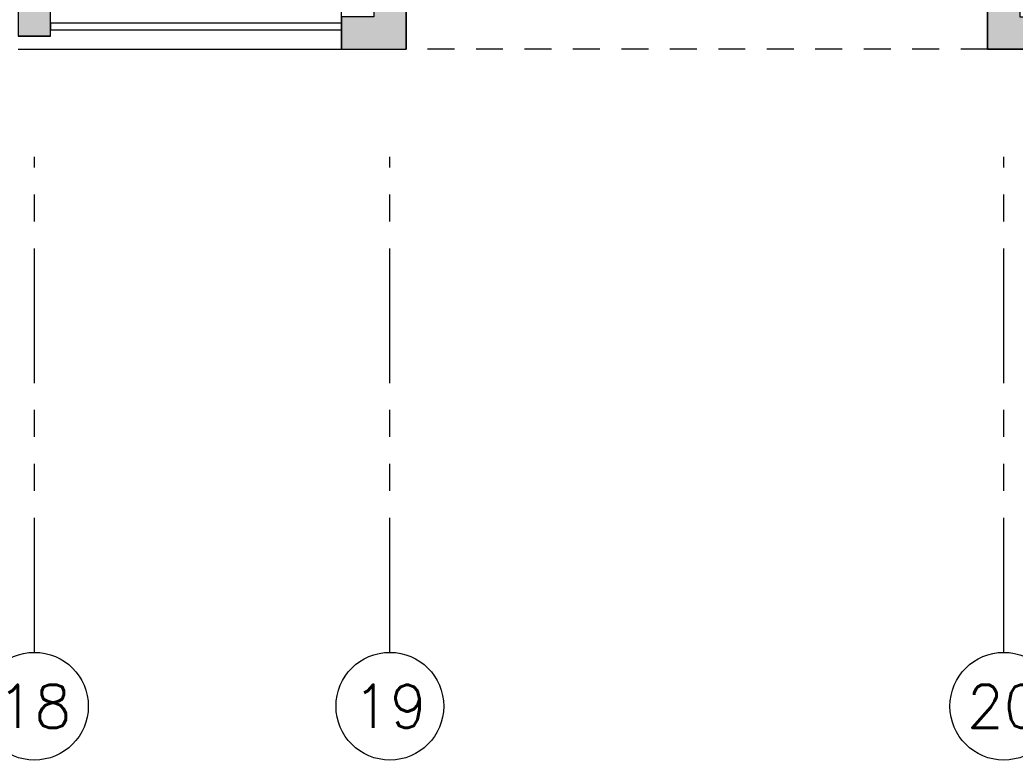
# Model space of a CAD drawing. Header units: millimetres. Extents: x -3 to 53, y -110 to 39.
# Drawn here: x 39.558 to 44.178, y -33.332 to -29.897 of the extents above; entities that cross this region are included whole.
import ezdxf
from ezdxf.enums import TextEntityAlignment as Align

# ---------------------------------------------------------------- set-up
doc = ezdxf.new("R2010")
doc.units = ezdxf.units.MM
for name, pattern in [('HIDDEN2', [0.1875, 0.125, -0.0625]), ('PHANTOM', [63.5, 31.75, -6.35, 6.35, -6.35, 6.35, -6.35]), ('PHANTOM2', [1.25, 0.625, -0.125, 0.125, -0.125, 0.125, -0.125])]:
    doc.linetypes.add(name, pattern=pattern)
for name, color, linetype in [('A-EJES', 8, 'PHANTOM'), ('A-EST HATCH', 8, 'Continuous'), ('A-EST PLACAS', 8, 'Continuous'), ('A-EST VIGAS', 8, 'HIDDEN2'), ('A-MURO BAJO', 8, 'Continuous')]:
    doc.layers.add(name, color=color, linetype=linetype)
doc.layers.add('A-MUROS', color=8, linetype='Continuous', lineweight=30)
doc.styles.add('ROMANS', font='ROMANS.shx', dxfattribs={"oblique": 10})

# ---------------------------------------------------------------- blocks, each defined once
blk = doc.blocks.new('EST.P10')
at = {"layer": 'A-EST HATCH', "lineweight": 0}
h = blk.add_hatch(color=8, dxfattribs=at)
h.dxf.hatch_style = 1
h.paths.add_polyline_path([(10.5, -2.74), (10.5, 3.325), (12.15, 3.325), (12.15, 3.525), (10.35, 3.525), (10.35, 2.65), (8.85, 2.65), (8.85, 3.15), (8.7, 3.15), (8.7, 2.45), (10.35, 2.45), (10.35, -2.74)])
h.paths.add_polyline_path([(31.6, 7.325), (30, 7.325), (30, 10.425), (31.2, 10.425), (31.2, 10.575), (29.85, 10.575), (29.85, 7.175), (31.6, 7.175)])
h.paths.add_polyline_path([(32.4, 10.575), (32.55, 10.575), (32.55, 7.175), (32.4, 7.175)])
h.paths.add_polyline_path([(37.9, 11.05), (38.2, 11.05), (38.2, 10.9), (38.05, 10.9), (38.05, 7.825), (37.9, 7.825)])
h.paths.add_polyline_path([(34.95, 10.425), (34.95, 7.325), (33.35, 7.325), (33.35, 7.175), (35.1, 7.175), (35.1, 10.575), (33.75, 10.575), (33.75, 10.425)])
h.paths.add_polyline_path([(44.2, 10.9), (44.8, 10.9), (44.8, 11.05), (44.05, 11.05), (44.05, 7.65), (45.2, 7.65), (45.2, 7.8), (44.2, 7.8)])
h.paths.add_polyline_path([(46, 11.05), (46, 7.65), (46.15, 7.65), (46.15, 11.05)])
h.paths.add_polyline_path([(46.95, 7.8), (48.55, 7.8), (48.55, 10.9), (47.35, 10.9), (47.35, 11.05), (48.7, 11.05), (48.7, 7.65), (46.95, 7.65)])
h.paths.add_polyline_path([(44.2, -2.65), (44.8, -2.65), (44.8, -2.8), (44.05, -2.8), (44.05, 0.6), (45.2, 0.6), (45.2, 0.45), (44.2, 0.45)])
h.paths.add_polyline_path([(46, -2.8), (46, 0.6), (46.15, 0.6), (46.15, -2.8)])
h.paths.add_polyline_path([(46.95, 0.45), (48.55, 0.45), (48.55, -2.65), (47.35, -2.65), (47.35, -2.8), (48.7, -2.8), (48.7, 0.6), (46.95, 0.6)])
h.paths.add_polyline_path([(41.35, -0.35), (41.2, -0.35), (41.2, -2.65), (41.05, -2.65), (41.05, -2.8), (41.35, -2.8)])
h.paths.add_polyline_path([(31.6, 0.925), (30, 0.925), (30, -2.175), (31.2, -2.175), (31.2, -2.325), (29.85, -2.325), (29.85, 1.075), (31.6, 1.075)])
h.paths.add_polyline_path([(32.4, -2.325), (32.55, -2.325), (32.55, 1.075), (32.4, 1.075)])
h.paths.add_polyline_path([(37.9, -2.8), (38.2, -2.8), (38.2, -2.65), (38.05, -2.65), (38.05, 0.425), (37.9, 0.425)])
h.paths.add_polyline_path([(34.95, -2.175), (34.95, 0.925), (33.35, 0.925), (33.35, 1.075), (35.1, 1.075), (35.1, -2.325), (33.75, -2.325), (33.75, -2.175)])
h.paths.add_polyline_path([(18.45, 7.325), (20.05, 7.325), (20.05, 10.425), (18.85, 10.425), (18.85, 10.575), (20.2, 10.575), (20.2, 7.175), (18.45, 7.175)])
h.paths.add_polyline_path([(17.65, 10.575), (17.5, 10.575), (17.5, 7.175), (17.65, 7.175)])
h.paths.add_polyline_path([(11.85, 11.05), (11.85, 10.9), (12, 10.9), (12, 7.825), (12.15, 7.825), (12.15, 11.05)])
h.paths.add_polyline_path([(22.45, 4.725), (13.05, 4.725), (13.05, 4.875), (16.6, 4.875), (16.6, 6.275), (16.8, 6.275), (16.8, 4.875), (19.7, 4.875), (19.7, 6.275), (19.85, 6.275), (19.85, 4.875), (22.25, 4.875), (22.25, 6.125), (20.6, 6.125), (20.6, 6.275), (22.875, 6.275), (22.875, 6.125), (22.45, 6.125)])
h.paths.add_polyline_path([(15.1, 10.425), (15.1, 7.325), (16.7, 7.325), (16.7, 7.175), (14.95, 7.175), (14.95, 10.575), (16.3, 10.575), (16.3, 10.425)])
h.paths.add_polyline_path([(10.35, 5.8), (8.7, 5.8), (8.7, 5.1), (8.85, 5.1), (8.85, 5.6), (10.35, 5.6), (10.35, 4.725), (12.15, 4.725), (12.15, 4.925), (10.5, 4.925), (10.5, 10.99), (10.35, 10.99)])
h.paths.add_polyline_path([(5.85, 10.9), (5.25, 10.9), (5.25, 11.05), (6, 11.05), (6, 7.65), (4.85, 7.65), (4.85, 7.8), (5.85, 7.8)])
h.paths.add_polyline_path([(4.05, 11.05), (4.05, 7.65), (3.9, 7.65), (3.9, 11.05)])
h.paths.add_polyline_path([(3.1, 7.8), (1.5, 7.8), (1.5, 10.9), (2.7, 10.9), (2.7, 11.05), (1.35, 11.05), (1.35, 7.65), (3.1, 7.65)])
h.paths.add_polyline_path([(4.05, -2.8), (4.05, 0.6), (3.9, 0.6), (3.9, -2.8)])
h.paths.add_polyline_path([(3.1, 0.45), (1.5, 0.45), (1.5, -2.65), (2.7, -2.65), (2.7, -2.8), (1.35, -2.8), (1.35, 0.6), (3.1, 0.6)])
h.paths.add_polyline_path([(8.7, -0.35), (8.85, -0.35), (8.85, -2.65), (9, -2.65), (9, -2.8), (8.7, -2.8)])
h.paths.add_polyline_path([(18.45, 0.925), (20.05, 0.925), (20.05, -2.175), (18.85, -2.175), (18.85, -2.325), (20.2, -2.325), (20.2, 1.075), (18.45, 1.075)])
h.paths.add_polyline_path([(17.65, -2.325), (17.5, -2.325), (17.5, 1.075), (17.65, 1.075)])
h.paths.add_polyline_path([(12.15, -2.8), (11.85, -2.8), (11.85, -2.65), (12, -2.65), (12, 0.425), (12.15, 0.425)])
h.paths.add_polyline_path([(15.1, -2.175), (15.1, 0.925), (16.7, 0.925), (16.7, 1.075), (14.95, 1.075), (14.95, -2.325), (16.3, -2.325), (16.3, -2.175)])
h.paths.add_polyline_path([(39.7, 3.525), (37.9, 3.525), (37.9, 3.375), (39.55, 3.375), (39.55, -2.74), (39.7, -2.74), (39.7, 2.5), (41.35, 2.5), (41.35, 3.15), (41.2, 3.15), (41.2, 2.65), (39.7, 2.65)])
h.paths.add_polyline_path([(6, -2.8), (6, 0.6), (4.85, 0.6), (4.85, 0.45), (5.85, 0.45), (5.85, -2.65), (5.25, -2.65), (5.25, -2.8)])
h.paths.add_polyline_path([(3.0968, 5.55), (2.95, 5.55), (2.95, 6.75), (5.1, 6.75), (5.1, 6.6), (4.65, 6.6), (4.65, 5), (4.45, 5), (4.45, 6.6), (3.1, 6.6), (3.1, 5.55)], flags=17)
h.paths.add_polyline_path([(3.0968, 2.7), (2.95, 2.7), (2.95, 1.5), (5.1, 1.5), (5.1, 1.65), (4.65, 1.65), (4.65, 3.25), (4.45, 3.25), (4.45, 1.65), (3.1, 1.65), (3.1, 2.7)], flags=17)
h.paths.add_polyline_path([(8.8501, 4.2), (6, 4.2), (6, 6.75), (5.85, 6.75), (5.85, 4.2), (3.1, 4.2), (3.1, 4.8), (2.95, 4.8), (2.95, 4.2), (0.15, 4.2), (0.15, 8.25), (0, 8.25), (0, 0), (0.15, 0), (0.15, 4.05), (2.95, 4.05), (2.95, 3.45), (3.1, 3.45), (3.1, 4.05), (5.85, 4.05), (5.85, 1.5), (6, 1.5), (6, 4.05), (8.8501, 4.05)])
h.paths.add_polyline_path([(8.7, 11.05), (8.7, 8.6), (8.85, 8.6), (8.85, 10.9), (9, 10.9), (9, 11.05)])
h.paths.add_polyline_path([(22.9, 4.725), (25, 4.725), (25, 4.875), (23.05, 4.875), (23.05, 8.575), (25, 8.575), (25, 8.725), (23.05, 8.725), (23.05, 10.575), (22.2, 10.575), (22.2, 10.425), (22.9, 10.425)])
h.paths.add_polyline_path([(39.7, 10.99), (39.7, 5.75), (41.35, 5.75), (41.35, 5.1), (41.2, 5.1), (41.2, 5.6), (39.7, 5.6), (39.7, 4.725), (37.9, 4.725), (37.9, 4.875), (39.55, 4.875), (39.55, 10.99)])
h.paths.add_polyline_path([(47.1, 4.2), (49.9, 4.2), (49.9, 8.25), (50.05, 8.25), (50.05, 0), (49.9, 0), (49.9, 4.05), (47.1, 4.05), (47.1, 3.45), (46.95, 3.45), (46.95, 4.05), (44.2, 4.05), (44.2, 1.5), (44.05, 1.5), (44.05, 4.05), (41.1999, 4.05), (41.1999, 4.2), (44.05, 4.2), (44.05, 6.75), (44.2, 6.75), (44.2, 4.2), (46.95, 4.2), (46.95, 4.8), (47.1, 4.8)])
h.paths.add_polyline_path([(41.35, 11.05), (41.05, 11.05), (41.05, 10.9), (41.2, 10.9), (41.2, 8.6), (41.35, 8.6)])
h.paths.add_polyline_path([(46.9532, 5.55), (47.1, 5.55), (47.1, 6.75), (44.95, 6.75), (44.95, 6.6), (45.4, 6.6), (45.4, 5), (45.6, 5), (45.6, 6.6), (46.95, 6.6), (46.95, 5.55)], flags=17)
h.paths.add_polyline_path([(46.9532, 2.7), (47.1, 2.7), (47.1, 1.5), (44.95, 1.5), (44.95, 1.65), (45.4, 1.65), (45.4, 3.25), (45.6, 3.25), (45.6, 1.65), (46.95, 1.65), (46.95, 2.7)], flags=17)
h.paths.add_polyline_path([(26.7, 4.725), (26.85, 4.725), (26.85, 8.725), (26.7, 8.725)])
h.paths.add_polyline_path([(27.15, 10.425), (27.85, 10.425), (27.85, 10.575), (27, 10.575), (27, 4.725), (27.15, 4.725)])
h.paths.add_polyline_path([(27.6, 6.125), (27.6, 4.725), (37, 4.725), (37, 4.875), (33.45, 4.875), (33.45, 6.275), (33.25, 6.275), (33.25, 4.875), (30.35, 4.875), (30.35, 6.275), (30.2, 6.275), (30.2, 4.875), (27.8, 4.875), (27.8, 6.125), (29.45, 6.125), (29.45, 6.275), (27.175, 6.275), (27.175, 6.125)])
h.paths.add_polyline_path([(21.05, 1.975), (21.05, 2.125), (22.85, 2.125), (22.85, 3.375), (20.3, 3.375), (20.3, 1.975), (20.15, 1.975), (20.15, 3.375), (16.8, 3.375), (16.8, 1.975), (16.6, 1.975), (16.6, 3.375), (13.05, 3.375), (13.05, 3.525), (23.05, 3.525), (23.05, 1.975)])
h.paths.add_polyline_path([(23.05, 1.95), (23.05, -1.775), (26.7, -1.775), (26.7, 0.875), (24.35, 0.875), (24.35, 1.425), (24.05, 1.425), (24.05, 1.575), (24.5, 1.575), (24.5, 1.025), (26.7, 1.025), (26.7, 3.375), (24.05, 3.375), (24.05, 3.525), (26.85, 3.525), (26.85, -1.925), (23.05, -1.925), (23.05, -2.325), (22.2, -2.325), (22.2, -2.175), (22.9, -2.175), (22.9, 1.95)])
h.paths.add_polyline_path([(29, 1.975), (29, 2.125), (27.2, 2.125), (27.2, 3.375), (29.75, 3.375), (29.75, 1.975), (29.9, 1.975), (29.9, 3.375), (33.25, 3.375), (33.25, 1.975), (33.45, 1.975), (33.45, 3.375), (37, 3.375), (37, 3.525), (27, 3.525), (27, 1.975)])
h.paths.add_polyline_path([(27, 1.95), (27, -2.325), (27.85, -2.325), (27.85, -2.175), (27.15, -2.175), (27.15, 1.95)])
at = {"layer": 'A-EST PLACAS', "color": 8, "lineweight": 0}
for points in [[(39.7, 3.525), (37.9, 3.525), (37.9, 3.375), (39.55, 3.375), (39.55, -2.74), (39.7, -2.74), (39.7, 2.5), (41.35, 2.5), (41.35, 3.15), (41.2, 3.15), (41.2, 2.65), (39.7, 2.65)], [(44.2, -2.65), (44.8, -2.65), (44.8, -2.8), (44.05, -2.8), (44.05, 0.6), (45.2, 0.6), (45.2, 0.45), (44.2, 0.45)], [(41.35, -0.35), (41.2, -0.35), (41.2, -2.65), (41.05, -2.65), (41.05, -2.8), (41.35, -2.8)]]:
    blk.add_lwpolyline(points, close=True, dxfattribs=at)
at = {"layer": 'A-EST VIGAS', "color": 8, "lineweight": 0}
for p, q in [((38.2, -2.8), (41.05, -2.8)), ((44.05, -2.8), (41.35, -2.8))]:
    blk.add_line(p, q, dxfattribs=at)
blk = doc.blocks.new('DPTO 65_D1')
at = {"color": 8, "lineweight": 0}
blk.add_lwpolyline([(0.1499, 6.805), (1.4999, 6.805), (1.4999, 6.835), (0.1499, 6.835)], close=True, dxfattribs=at)
at = {"layer": 'A-MURO BAJO', "color": 8, "lineweight": 0}
blk.add_line((1.6499, 6.925), (0.1499, 6.925), dxfattribs=at)
at = {"layer": 'A-MUROS', "color": 8, "lineweight": 0}
for p, q in [((-2.8501, 6.925), (-3.6001, 6.925)), ((-2.8501, 3.525), (-2.8501, 6.925)), ((-0.1501, 4.475), (-0.1501, 6.925)), ((0.1499, 6.925, 0), (-0.1501, 6.925)), ((0.1499, 6.925, 0), (0.1499, 6.475)), ((1.4999, 6.865), (1.4999, 3.575)), ((1.4999, 6.865), (1.6499, 6.865))]:
    blk.add_line(p, q, dxfattribs=at)
blk = doc.blocks.new('Ejes_Torre C')
at = {"layer": 'A-EJES', "color": 8, "linetype": 'PHANTOM2', "lineweight": 0}
for points in [[(39.625, -2.8), (39.625, -0.5)], [(41.275, -2.7999), (41.275, -0.4999)], [(44.125, -2.8), (44.125, -0.5)]]:
    blk.add_lwpolyline(points, dxfattribs=at)
at = {"layer": 'A-EJES', "color": 8, "linetype": 'Continuous', "lineweight": 0}
for centre in [(39.625, -3.05), (41.275, -3.05), (44.125, -3.05)]:
    blk.add_circle(centre, 0.25, dxfattribs=at)
at = {"layer": 'A-EJES', "color": 8, "linetype": 'Continuous', "lineweight": 0, "style": 'ROMANS'}
for s, p in [('18', (39.625, -3.05)), ('19', (41.275, -3.05)), ('20', (44.125, -3.05))]:
    blk.add_text(s, height=0.2, dxfattribs=at).set_placement(p, align=Align.MIDDLE_CENTER)
blk = doc.blocks.new('arq.')
at = {"layer": 'A-EST PLACAS', "color": 8}
blk.add_blockref('EST.P10', (101.2127, -25.3388), dxfattribs=at)
at = {"color": 8, "rotation": 180}
blk.add_blockref('DPTO 65_D1', (142.4126, -21.2138), dxfattribs=at)
at = {"layer": 'A-EJES', "color": 8, "lineweight": 0}
blk.add_blockref('Ejes_Torre C', (101.2127, -28.1388), dxfattribs=at)

msp = doc.modelspace()

# ---------------------------------------------------------------- block references
at = {"color": 7}
msp.add_blockref('arq.', (-101.2125, -1.8936), dxfattribs=at)

doc.saveas('drawing.dxf')
